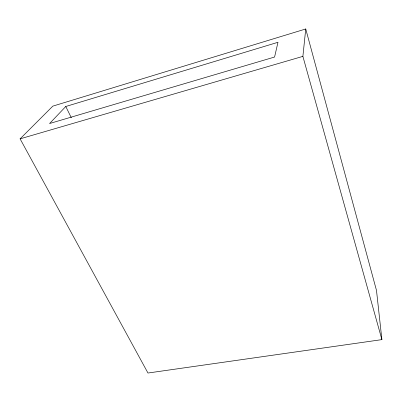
<?xml version="1.0" encoding="UTF-8"?>
<svg xmlns="http://www.w3.org/2000/svg" width="402" height="402" viewBox="0 0 402 402"><rect width="100%" height="100%" fill="white"/><g stroke="black" fill="none" stroke-linecap="round" stroke-linejoin="round"><path stroke-width="0.6" d="M381.9 339.625L302.887 56.37L305.741 28.974L52.813 106.133L20.1 138.846L147.966 373.026L381.9 339.625L376.498 290.465L305.741 28.974M65.777 106.495L49.572 123.535L274.581 57.034L277.973 42.29L65.777 106.495L71.315 117.751M20.1 138.846L302.887 56.37"/></g></svg>
